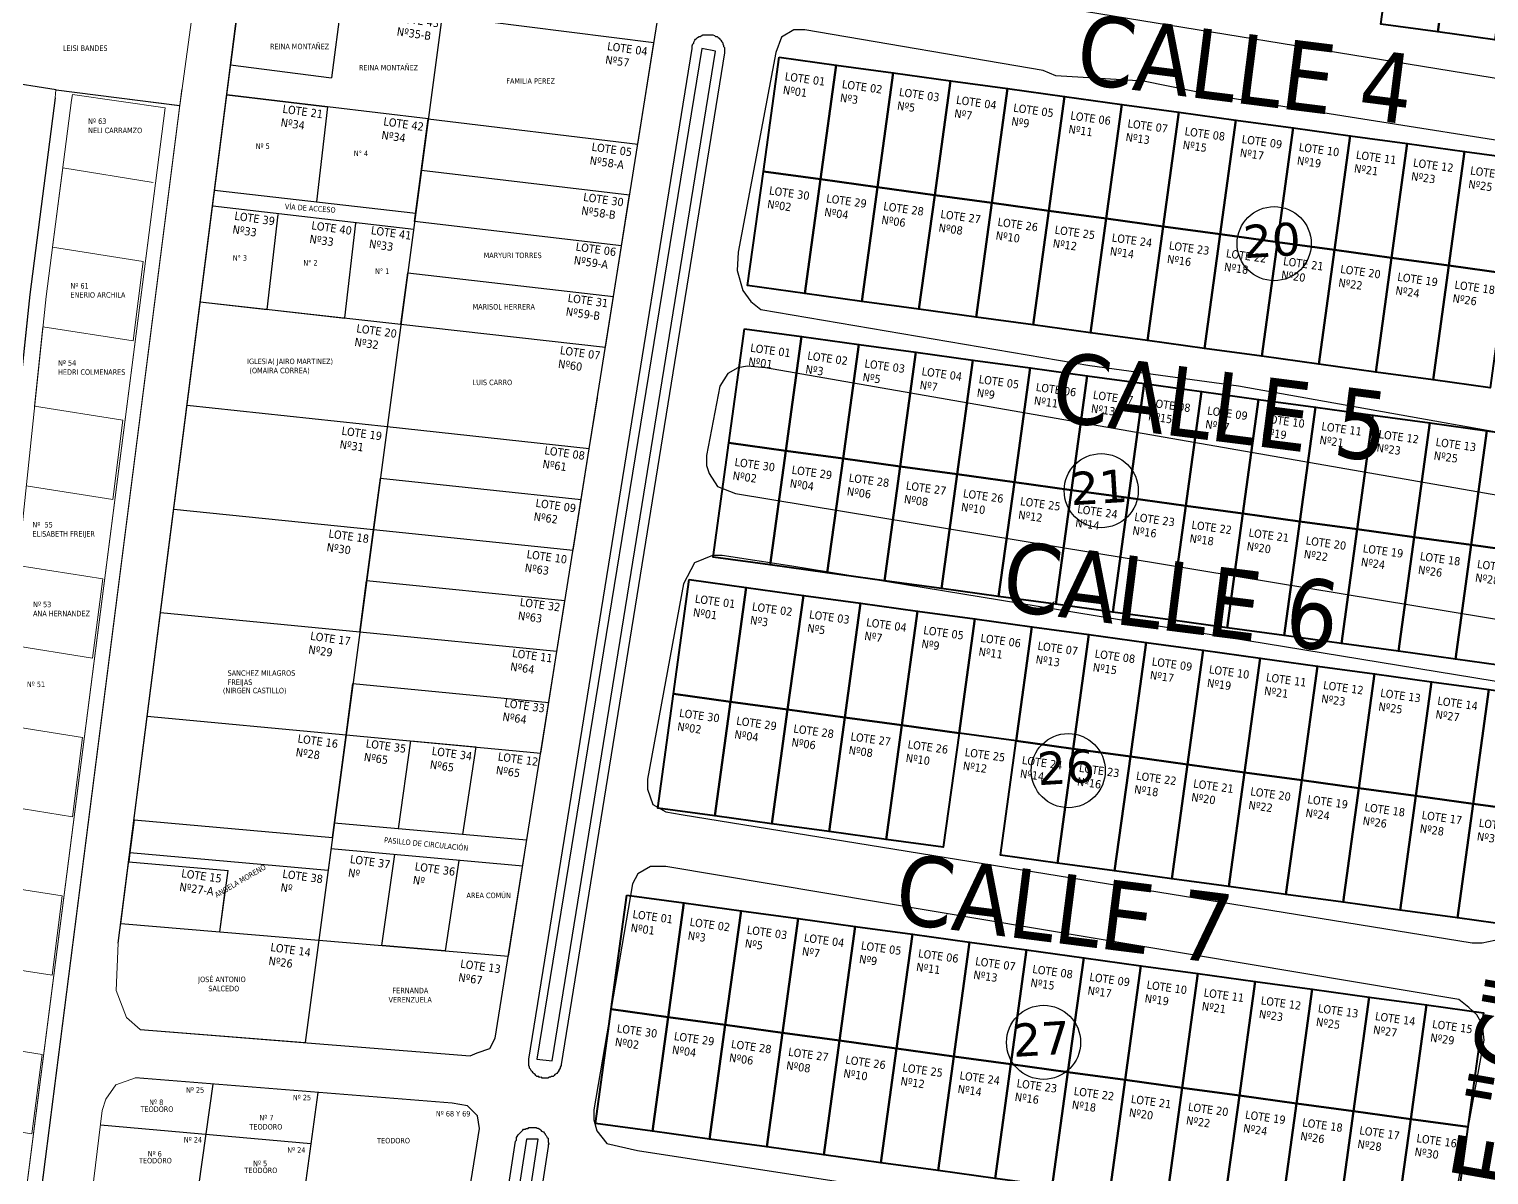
# Model space of a CAD drawing. Header units: metres. Extents: x 2 to 659295185, y -28 to 1124222152.
# Drawn here: x 658430.3 to 658607.6, y 1123265.4 to 1123404.5 of the extents above; entities that cross this region are included whole.
import ezdxf

# ---------------------------------------------------------------- set-up
doc = ezdxf.new("R2010")
doc.units = ezdxf.units.M
doc.header["$MEASUREMENT"] = 0
doc.layers.get('0').update_dxf_attribs({"linetype": 'CONTINUOUS'})
for name, color, linetype in [('CALLES', 1, 'CONTINUOUS'), ('Cota', 3, 'CONTINUOUS'), ('MANZANA', 30, 'CONTINUOUS'), ('Numero de manzana', 6, 'CONTINUOUS'), ('Parcelas', 140, 'CONTINUOUS')]:
    doc.layers.add(name, color=color, linetype=linetype)
doc.layers.add('PARCELA', color=140, linetype='CONTINUOUS', lineweight=40)
doc.styles.add('ROMAN', font='verdana.ttf')
doc.styles.get("Standard").update_dxf_attribs({"font": 'tahoma.ttf'})

msp = doc.modelspace()

# ---------------------------------------------------------------- linework, layer by layer
for p, q in [((658452.6268, 1123276.4372), (658450.9011, 1123264.0765)), ((658465.406, 1123275.4145), (658463.6689, 1123262.9293)), ((658464.537, 1123269.1692), (658438.9992, 1123271.4638))]:
    msp.add_line(p, q)
at = {"layer": 'MANZANA', "lineweight": 0}
for p, q in [((658448.6116, 1123395.259), (658452.9023, 1123426.6303)), ((658401.0119, 1122966.0547), (658439.2185, 1123273.227))]:
    msp.add_line(p, q, dxfattribs=at)
at = {"layer": 'MANZANA', "lineweight": -2}
for p, q in [((658486.925, 1123281.9892), (658508.8836, 1123419.6712)), ((658528.2037, 1123411.6828), (658622.0661, 1123396.3959)), ((658521.6647, 1123403.5844), (658521.0133, 1123401.6948)), ((658523.1902, 1123404.4743), (658521.6647, 1123403.5844)), ((658524.5095, 1123404.4743), (658523.1902, 1123404.4743)), ((658553.4607, 1123399.5153), (658524.5095, 1123404.4743)), ((658521.0133, 1123401.6948), (658516.4121, 1123377.4598)), ((658521.0133, 1123401.6948), (658516.4121, 1123377.4598)), ((658554.9944, 1123398.8654), (658553.4607, 1123399.5153)), ((658565.6233, 1123398.2455), (658554.9944, 1123398.8654)), ((658574.6195, 1123396.4059), (658565.6233, 1123398.2455)), ((658623.5256, 1123388.6575), (658574.6195, 1123396.4059)), ((658433.4836, 1123396.2159), (658430.4162, 1123372.3208)), ((658433.4836, 1123396.2159), (658430.4162, 1123372.3208)), ((658516.4121, 1123377.4598), (658516.3132, 1123375.2402)), ((658516.4121, 1123377.4598), (658516.3132, 1123375.2402)), ((658516.3132, 1123375.2402), (658516.9811, 1123372.8107)), ((658516.3132, 1123375.2402), (658516.9811, 1123372.8107)), ((658430.4162, 1123372.3208), (658421.8982, 1123291.4273)), ((658516.9811, 1123372.8107), (658517.9706, 1123371.491)), ((658517.9706, 1123371.491), (658519.1827, 1123370.5012)), ((658519.1827, 1123370.5012), (658559.1008, 1123363.7126)), ((658515.1587, 1123362.7428), (658514.1775, 1123361.1831)), ((658515.1587, 1123362.7428), (658514.1775, 1123361.1831)), ((658516.3626, 1123363.4126), (658515.1587, 1123362.7428)), ((658517.5665, 1123363.6326), (658516.3626, 1123363.4126)), ((658519.7599, 1123363.4226), (658517.5665, 1123363.6326)), ((658614.8345, 1123346.816), (658519.7599, 1123363.4226)), ((658559.1008, 1123363.7126), (658577.184, 1123361.2431)), ((658514.1775, 1123361.1831), (658512.5778, 1123352.7748)), ((658514.1775, 1123361.1831), (658512.5778, 1123352.7748)), ((658577.184, 1123361.2431), (658617.6546, 1123354.0145)), ((658512.5778, 1123352.7748), (658512.5778, 1123351.555)), ((658512.5778, 1123352.7748), (658512.5778, 1123351.555)), ((658512.5778, 1123351.555), (658512.9159, 1123350.5652)), ((658512.5778, 1123351.555), (658512.9159, 1123350.5652)), ((658512.9159, 1123350.5652), (658513.9054, 1123349.0156)), ((658512.9159, 1123350.5652), (658513.9054, 1123349.0156)), ((658513.9054, 1123349.0156), (658516.0988, 1123348.1457)), ((658516.0988, 1123348.1457), (658612.7071, 1123332.209)), ((658511.1018, 1123339.7174), (658509.7989, 1123337.168)), ((658511.1018, 1123339.7174), (658509.7989, 1123337.168)), ((658513.2869, 1123340.6073), (658511.1018, 1123339.7174)), ((658514.4908, 1123340.6173), (658513.2869, 1123340.6073)), ((658522.9346, 1123339.3275), (658514.4908, 1123340.6173)), ((658610.4395, 1123325.0104), (658522.9346, 1123339.3275)), ((658509.7989, 1123337.168), (658505.4121, 1123313.4828)), ((658509.7989, 1123337.168), (658505.4121, 1123313.4828)), ((658505.4121, 1123313.4828), (658505.4121, 1123312.263)), ((658505.4121, 1123313.4828), (658505.4121, 1123312.263)), ((658505.4121, 1123312.263), (658506.0801, 1123310.3834)), ((658505.4121, 1123312.263), (658506.0801, 1123310.3834)), ((658506.0801, 1123310.3834), (658507.622, 1123309.5036)), ((658506.0801, 1123310.3834), (658507.622, 1123309.5036)), ((658507.622, 1123309.5036), (658509.4856, 1123309.1837)), ((658509.4856, 1123309.1837), (658605.5414, 1123293.5768)), ((658505.7832, 1123302.865), (658504.2577, 1123301.9751)), ((658505.7832, 1123302.865), (658504.2577, 1123301.9751)), ((658507.6468, 1123302.8749), (658505.7832, 1123302.865)), ((658603.9252, 1123286.7082), (658507.6468, 1123302.8749)), ((658503.6063, 1123300.7554), (658498.9062, 1123273.301)), ((658503.6063, 1123300.7554), (658498.9062, 1123273.301)), ((658504.2577, 1123301.9751), (658503.6063, 1123300.7554)), ((658504.2577, 1123301.9751), (658503.6063, 1123300.7554)), ((658606.7453, 1123293.5768), (658608.2791, 1123293.9168)), ((658605.5414, 1123293.5768), (658606.7453, 1123293.5768)), ((658605.1374, 1123285.7184), (658603.9252, 1123286.7082)), ((658606.1269, 1123284.8386), (658605.1374, 1123285.7184)), ((658606.7948, 1123283.6289), (658606.1269, 1123284.8386)), ((658443.8034, 1123283.0582), (658483.8658, 1123279.8696)), ((658607.0174, 1123281.7492), (658606.7948, 1123283.6289)), ((658486.2653, 1123280.7694), (658486.925, 1123281.9892)), ((658602.4163, 1123256.5144), (658607.0174, 1123281.7492)), ((658483.8658, 1123279.8696), (658484.7398, 1123280.2096)), ((658484.7398, 1123280.2096), (658486.2653, 1123280.7694)), ((658481.6971, 1123274.1108), (658443.2568, 1123277.1871)), ((658483.5607, 1123273.7909), (658481.6971, 1123274.1108)), ((658484.7728, 1123272.5711), (658483.5607, 1123273.7909)), ((658484.9954, 1123271.0314), (658484.7728, 1123272.5711)), ((658498.9062, 1123273.301), (658498.9062, 1123272.0812)), ((658498.9062, 1123273.301), (658498.9062, 1123272.0812)), ((658483.8245, 1123263.7229), (658484.9954, 1123271.0314)), ((658498.9062, 1123272.0812), (658499.2443, 1123270.7615)), ((658498.9062, 1123272.0812), (658499.2443, 1123270.7615)), ((658499.2443, 1123270.7615), (658500.4564, 1123269.2218)), ((658499.2443, 1123270.7615), (658500.4564, 1123269.2218)), ((658500.4564, 1123269.2218), (658504.1835, 1123268.352)), ((658504.1835, 1123268.352), (658598.046, 1123253.9449))]:
    msp.add_line(p, q, dxfattribs=at)
at = {"layer": 'MANZANA'}
for q in [(658426.9372, 1123398.2123), (658448.5847, 1123395.2624)]:
    msp.add_line((658433.6097, 1123397.1848), q, dxfattribs=at)
at = {"layer": 'MANZANA', "lineweight": 0}
for points in [[(658443.8034, 1123283.0582), (658442.1576, 1123284.5326), (658440.8811, 1123287.8123), (658441.1548, 1123293.5518), (658458.6216, 1123430.0736), (658459.5638, 1123432.1674), (658460.7213, 1123433.0345), (658463.0075, 1123433.7929), (658463.0075, 1123433.7929)], [(658400.4511, 1123017.615), (658396.8461, 1123037.8541), (658397.6584, 1123044.3876), (658392.5512, 1123070.0342), (658392.8399, 1123074.4115), (658419.1441, 1123270.9614), (658419.4575, 1123274.0508), (658421.8982, 1123291.4273), (658430.4162, 1123372.3208), (658433.4836, 1123396.2159), (658433.5671, 1123397.1933), (658448.6116, 1123395.259), (658406.8656, 1123067.9138), (658400.4511, 1123017.615), (658396.8461, 1123037.8541)], [(658439.2185, 1123273.227), (658439.628, 1123274.5927), (658440.876, 1123276.3565), (658443.2568, 1123277.1871)]]:
    msp.add_lwpolyline(points, dxfattribs=at)
at = {"layer": 'MANZANA', "linetype": 'Continuous', "lineweight": -2}
for points in [[(658490.9902, 1123279.4597), (658510.8214, 1123402.2047), (658510.8214, 1123402.4247), (658510.8214, 1123402.5347), (658510.9286, 1123402.7546), (658511.0358, 1123402.8646), (658511.0358, 1123402.9846), (658511.143, 1123403.2045), (658511.2585, 1123403.3145), (658511.3656, 1123403.4245), (658511.4728, 1123403.5345), (658511.6872, 1123403.6444), (658511.8027, 1123403.6444), (658511.9099, 1123403.7544), (658512.1325, 1123403.8744), (658512.2397, 1123403.8744), (658512.3469, 1123403.8744), (658512.5695, 1123403.8744), (658512.7839, 1123403.8744), (658512.8994, 1123403.8744), (658513.1138, 1123403.8744), (658513.221, 1123403.8744), (658513.3364, 1123403.8744), (658513.5508, 1123403.7644), (658513.6662, 1123403.6544), (658513.8806, 1123403.6544), (658513.9961, 1123403.5445), (658514.1033, 1123403.4345), (658514.2105, 1123403.3245), (658514.3259, 1123403.2145), (658514.4331, 1123402.9946), (658514.5403, 1123402.8846), (658514.5403, 1123402.7746), (658514.6557, 1123402.5547), (658514.6557, 1123402.4447), (658514.7629, 1123402.3347), (658514.7629, 1123402.1147), (658514.7629, 1123402.0048), (658514.7712, 1123401.7748), (658514.7712, 1123401.6648), (658494.9317, 1123278.8098), (658494.9317, 1123278.6999), (658494.8245, 1123278.4799), (658494.8245, 1123278.3699), (658494.7173, 1123278.26), (658494.6101, 1123278.04), (658494.6101, 1123277.93), (658494.5029, 1123277.82), (658494.3875, 1123277.7101), (658494.1731, 1123277.5901), (658494.0659, 1123277.4801), (658493.9504, 1123277.3701), (658493.736, 1123277.3701), (658493.6288, 1123277.2602), (658493.5134, 1123277.2602), (658493.299, 1123277.1502), (658493.1918, 1123277.1502), (658492.9692, 1123277.1502), (658492.862, 1123277.1502), (658492.6393, 1123277.1502), (658492.5321, 1123277.2602), (658492.3095, 1123277.2502), (658492.2023, 1123277.3601), (658491.9797, 1123277.3601), (658491.8725, 1123277.4701), (658491.7653, 1123277.5801), (658491.6498, 1123277.6901), (658491.5426, 1123277.8001), (658491.4354, 1123277.91), (658491.32, 1123278.02), (658491.2128, 1123278.25), (658491.0974, 1123278.3599), (658491.0974, 1123278.4699), (658490.9902, 1123278.6899), (658490.9902, 1123278.7998), (658490.9902, 1123279.0198), (658490.9902, 1123279.1298), (658490.9902, 1123279.3497)], [(658490.9902, 1123279.4597), (658510.8214, 1123402.2047), (658510.8214, 1123402.4247), (658510.8214, 1123402.5347), (658510.9286, 1123402.7546), (658511.0358, 1123402.8646), (658511.0358, 1123402.9846), (658511.143, 1123403.2045), (658511.2585, 1123403.3145), (658511.3656, 1123403.4245), (658511.4728, 1123403.5345), (658511.6872, 1123403.6444), (658511.8027, 1123403.6444), (658511.9099, 1123403.7544), (658512.1325, 1123403.8744), (658512.2397, 1123403.8744), (658512.3469, 1123403.8744), (658512.5695, 1123403.8744), (658512.7839, 1123403.8744), (658512.8994, 1123403.8744), (658513.1138, 1123403.8744), (658513.221, 1123403.8744), (658513.3364, 1123403.8744), (658513.5508, 1123403.7644), (658513.6662, 1123403.6544), (658513.8806, 1123403.6544), (658513.9961, 1123403.5445), (658514.1033, 1123403.4345), (658514.2105, 1123403.3245), (658514.3259, 1123403.2145), (658514.4331, 1123402.9946), (658514.5403, 1123402.8846), (658514.5403, 1123402.7746), (658514.6557, 1123402.5547), (658514.6557, 1123402.4447), (658514.7629, 1123402.3347), (658514.7629, 1123402.1147), (658514.7629, 1123402.0048), (658514.7712, 1123401.7748), (658514.7712, 1123401.6648), (658494.9317, 1123278.8098), (658494.9317, 1123278.6999), (658494.8245, 1123278.4799), (658494.8245, 1123278.3699), (658494.7173, 1123278.26), (658494.6101, 1123278.04), (658494.6101, 1123277.93), (658494.5029, 1123277.82), (658494.3875, 1123277.7101), (658494.1731, 1123277.5901), (658494.0659, 1123277.4801), (658493.9504, 1123277.3701), (658493.736, 1123277.3701), (658493.6288, 1123277.2602), (658493.5134, 1123277.2602), (658493.299, 1123277.1502), (658493.1918, 1123277.1502), (658492.9692, 1123277.1502), (658492.862, 1123277.1502), (658492.6393, 1123277.1502), (658492.5321, 1123277.2602), (658492.3095, 1123277.2502), (658492.2023, 1123277.3601), (658491.9797, 1123277.3601), (658491.8725, 1123277.4701), (658491.7653, 1123277.5801), (658491.6498, 1123277.6901), (658491.5426, 1123277.8001), (658491.4354, 1123277.91), (658491.32, 1123278.02), (658491.2128, 1123278.25), (658491.0974, 1123278.3599), (658491.0974, 1123278.4699), (658490.9902, 1123278.6899), (658490.9902, 1123278.7998), (658490.9902, 1123279.0198), (658490.9902, 1123279.1298), (658490.9902, 1123279.3497)], [(658493.835, 1123279.2498), (658513.6745, 1123401.8848), (658512.0253, 1123402.2147), (658491.9714, 1123279.4697)], [(658493.835, 1123279.2498), (658513.6745, 1123401.8848), (658512.0253, 1123402.2147), (658491.9714, 1123279.4697)], [(658476.3703, 1123166.1428), (658492.1281, 1123269.7317), (658490.7016, 1123269.7317), (658476.7496, 1123179.3001), (658474.7211, 1123166.3527)], [(658476.3703, 1123166.1428), (658492.1281, 1123269.7317), (658490.7016, 1123269.7317), (658476.7496, 1123179.3001), (658474.7211, 1123166.3527)]]:
    msp.add_lwpolyline(points, close=True, dxfattribs=at)
msp.add_lwpolyline([(658473.5172, 1123166.4627), (658489.3905, 1123269.5017), (658489.4977, 1123269.6117), (658489.4977, 1123269.8317), (658489.4977, 1123269.9417), (658489.6049, 1123270.0516), (658489.7121, 1123270.2716), (658489.8193, 1123270.3816), (658489.9347, 1123270.5015), (658490.0419, 1123270.6115), (658490.1491, 1123270.7215), (658490.2563, 1123270.8315), (658490.3635, 1123270.9414), (658490.5861, 1123270.9414), (658490.6933, 1123271.0514), (658490.916, 1123271.0514), (658491.0231, 1123271.1614), (658491.2458, 1123271.1714), (658491.353, 1123271.1714), (658491.5674, 1123271.1714), (658491.6828, 1123271.1714), (658491.8972, 1123271.1714), (658492.0127, 1123271.0614), (658492.1198, 1123271.0614), (658492.3425, 1123270.9514), (658492.4497, 1123270.8415), (658492.5569, 1123270.7315), (658492.7795, 1123270.6215), (658492.8867, 1123270.5115), (658493.0022, 1123270.4016), (658493.0022, 1123270.2916), (658493.1093, 1123270.1816), (658493.2165, 1123269.9616), (658493.332, 1123269.8517), (658493.332, 1123269.7417), (658493.332, 1123269.5217), (658493.332, 1123269.4018), (658493.4392, 1123269.1818), (658493.332, 1123269.0718), (658493.332, 1123268.8519), (658477.467, 1123165.8128)], dxfattribs=at)
msp.add_lwpolyline([(658473.5172, 1123166.4627), (658489.3905, 1123269.5017), (658489.4977, 1123269.6117), (658489.4977, 1123269.8317), (658489.4977, 1123269.9417), (658489.6049, 1123270.0516), (658489.7121, 1123270.2716), (658489.8193, 1123270.3816), (658489.9347, 1123270.5015), (658490.0419, 1123270.6115), (658490.1491, 1123270.7215), (658490.2563, 1123270.8315), (658490.3635, 1123270.9414), (658490.5861, 1123270.9414), (658490.6933, 1123271.0514), (658490.916, 1123271.0514), (658491.0231, 1123271.1614), (658491.2458, 1123271.1714), (658491.353, 1123271.1714), (658491.5674, 1123271.1714), (658491.6828, 1123271.1714), (658491.8972, 1123271.1714), (658492.0127, 1123271.0614), (658492.1198, 1123271.0614), (658492.3425, 1123270.9514), (658492.4497, 1123270.8415), (658492.5569, 1123270.7315), (658492.7795, 1123270.6215), (658492.8867, 1123270.5115), (658493.0022, 1123270.4016), (658493.0022, 1123270.2916), (658493.1093, 1123270.1816), (658493.2165, 1123269.9616), (658493.332, 1123269.8517), (658493.332, 1123269.7417), (658493.332, 1123269.5217), (658493.332, 1123269.4018), (658493.4392, 1123269.1818), (658493.332, 1123269.0718), (658493.332, 1123268.8519), (658477.467, 1123165.8128)], dxfattribs=at)
at = {"layer": 'Numero de manzana', "lineweight": -2}
for centre in [(658581.5001, 1123378.5001), (658560.5001, 1123348.5001), (658556.5001, 1123314.5001), (658553.5001, 1123281.5001)]:
    msp.add_circle(centre, 4.5001, dxfattribs=at)
at = {"layer": 'PARCELA', "lineweight": 0, "transparency": 33554687}
msp.add_lwpolyline([(658400.3657, 1123026.1454), (658397.5897, 1123035.1484), (658398.3017, 1123044.2431), (658394.116, 1123070.0285), (658394.4546, 1123076.7414), (658421.1307, 1123270.7278), (658421.4434, 1123273.8107), (658423.8836, 1123291.1834), (658432.4028, 1123372.0887), (658435.4625, 1123395.9232), (658435.5794, 1123396.621), (658446.8345, 1123395.0022), (658404.8817, 1123068.1668)], close=True, dxfattribs=at)
at = {"layer": 'Parcelas'}
for p, q in [((658441.1548, 1123293.5518), (658458.6216, 1123430.0736)), ((658486.925, 1123281.9892), (658509.197, 1123421.7707)), ((658482.1261, 1123418.5721), (658463.8301, 1123281.4643)), ((658455.9443, 1123409.1479), (658454.8021, 1123400.2207)), ((658468.2004, 1123407.6281), (658467.0263, 1123398.6263)), ((658506.1895, 1123402.8957), (658480.4628, 1123406.1075)), ((658504.2259, 1123390.5717), (658506.1895, 1123402.8957)), ((658454.8021, 1123400.2207), (658467.0263, 1123398.6263)), ((658478.7995, 1123393.6432), (658454.3351, 1123396.5704)), ((658454.3351, 1123396.5704), (658466.5579, 1123395.1079)), ((658466.5579, 1123395.1079), (658465.2295, 1123383.5842)), ((658477.1362, 1123381.1789), (658478.7995, 1123393.6432)), ((658478.7995, 1123393.6432), (658504.2259, 1123390.5717)), ((658477.1362, 1123381.1789), (658477.9679, 1123387.411)), ((658477.9679, 1123387.411), (658503.2441, 1123384.4097)), ((658452.8562, 1123385.0106), (658477.272, 1123382.196)), ((658502.2623, 1123378.2477), (658503.2441, 1123384.4097)), ((658452.6211, 1123383.0836), (658477.0314, 1123380.2696)), ((658459.2355, 1123370.5151), (658460.5639, 1123382.0387)), ((658468.6526, 1123369.4708), (658469.9811, 1123380.9945)), ((658502.2623, 1123378.2477), (658477.1362, 1123381.1789)), ((658500.2986, 1123365.9237), (658502.2623, 1123378.2477)), ((658475.473, 1123368.7145), (658476.3046, 1123374.9467)), ((658476.3046, 1123374.9467), (658501.2804, 1123372.0857)), ((658451.1168, 1123371.4153), (658475.473, 1123368.7145)), ((658451.1168, 1123371.4153), (658459.2355, 1123370.5151)), ((658460.5333, 1123370.3655), (658468.6523, 1123369.4683)), ((658475.473, 1123368.7145), (658500.2986, 1123365.9237)), ((658498.3458, 1123353.5985), (658499.3222, 1123359.7611)), ((658473.8097, 1123356.2502), (658449.5076, 1123358.8378)), ((658498.335, 1123353.5997), (658473.8097, 1123356.2502)), ((658496.3714, 1123341.2757), (658498.335, 1123353.5997)), ((658472.1464, 1123343.7859), (658472.9781, 1123350.018)), ((658472.9781, 1123350.018), (658497.3532, 1123347.4377)), ((658447.8984, 1123346.2603), (658472.1464, 1123343.7859)), ((658470.4832, 1123331.3216), (658472.1464, 1123343.7859)), ((658472.1464, 1123343.7859), (658496.3714, 1123341.2757)), ((658470.4832, 1123331.3216), (658471.3148, 1123337.5537)), ((658495.3931, 1123335.1133), (658471.3148, 1123337.5537)), ((658494.4148, 1123328.951), (658495.3931, 1123335.1133)), ((658470.4832, 1123331.3216), (658446.2892, 1123333.6827)), ((658494.4077, 1123328.9517), (658470.4832, 1123331.3216)), ((658492.4441, 1123316.6277), (658494.4077, 1123328.9517)), ((658468.8199, 1123318.8572), (658469.6515, 1123325.0894)), ((658469.6515, 1123325.0894), (658493.4259, 1123322.7897)), ((658444.68, 1123321.1052), (658468.8199, 1123318.8572)), ((658467.1566, 1123306.3929), (658468.8199, 1123318.8572)), ((658468.8199, 1123318.8572), (658492.4441, 1123316.6277)), ((658475.1772, 1123307.4288), (658476.6946, 1123318.1141)), ((658476.6946, 1123318.1141), (658484.5693, 1123317.3709)), ((658484.5693, 1123317.3709), (658482.9666, 1123306.7311)), ((658443.0708, 1123308.5277), (658442.5632, 1123304.56)), ((658443.0708, 1123308.5277), (658467.1566, 1123306.3929)), ((658490.7118, 1123306.0373), (658467.388, 1123308.1265)), ((658467.1566, 1123306.3929), (658466.6275, 1123302.4281)), ((658441.4616, 1123295.9502), (658442.7307, 1123305.8693)), ((658442.5632, 1123304.56), (658442.4198, 1123303.4392)), ((658442.5632, 1123304.56), (658466.6275, 1123302.4281)), ((658490.2932, 1123302.9007), (658466.9694, 1123304.9899)), ((658473.1678, 1123293.279), (658474.7321, 1123304.2945)), ((658488.5168, 1123291.9797), (658490.4804, 1123304.3037)), ((658442.4198, 1123303.4392), (658454.4941, 1123302.3702)), ((658482.4948, 1123303.5992), (658480.8423, 1123292.6294)), ((658453.4775, 1123294.9394), (658454.4941, 1123302.3702)), ((658453.4775, 1123294.9394), (658454.124, 1123299.8974)), ((658441.4616, 1123295.9502), (658465.4934, 1123293.9286)), ((658465.4934, 1123293.9286), (658488.5168, 1123291.9797)), ((658480.8423, 1123292.6294), (658473.1678, 1123293.279)), ((658443.8034, 1123283.0582), (658483.8658, 1123279.8696)), ((658443.8034, 1123283.0582), (658463.8301, 1123281.4643))]:
    msp.add_line(p, q, dxfattribs=at)
at = {"layer": 'Parcelas', "lineweight": 0}
for p, q in [((658448.8648, 1123397.2439), (658400.4511, 1123017.615)), ((658433.5671, 1123397.1933), (658448.6116, 1123395.259)), ((658404.8817, 1123068.1668), (658446.8345, 1123395.0022)), ((658433.1685, 1123378.0535), (658434.4056, 1123387.6901)), ((658434.4056, 1123387.6901), (658445.4076, 1123385.9445)), ((658444.1795, 1123376.3149), (658433.1685, 1123378.0535)), ((658442.9515, 1123366.6852), (658444.1795, 1123376.3149)), ((658430.9977, 1123358.7447), (658432.0151, 1123368.407)), ((658432.0151, 1123368.407), (658442.9515, 1123366.6852)), ((658441.7234, 1123357.0556), (658430.9977, 1123358.7447)), ((658440.4953, 1123347.426), (658441.7234, 1123357.0556)), ((658429.9803, 1123349.0824), (658440.4953, 1123347.426)), ((658439.2673, 1123337.7964), (658428.9629, 1123339.4202)), ((658438.0392, 1123328.1667), (658439.2673, 1123337.7964)), ((658427.9454, 1123329.7579), (658438.0392, 1123328.1667)), ((658436.8112, 1123318.5371), (658426.928, 1123320.0956)), ((658435.5831, 1123308.9075), (658436.8112, 1123318.5371)), ((658425.9106, 1123310.4333), (658435.5831, 1123308.9075)), ((658434.3551, 1123299.2778), (658424.8932, 1123300.771)), ((658433.127, 1123289.6482), (658434.3551, 1123299.2778)), ((658423.8732, 1123291.109), (658433.127, 1123289.6482)), ((658431.8989, 1123280.0186), (658422.5217, 1123281.4877)), ((658430.6709, 1123270.389), (658431.8989, 1123280.0186)), ((658421.2453, 1123271.8574), (658430.6709, 1123270.389))]:
    msp.add_line(p, q, dxfattribs=at)
at = {"layer": 'Parcelas', "lineweight": 40}
for points in [[(658596.343, 1123419.0337), (658603.2778, 1123418.0804), (658601.3712, 1123404.2109), (658594.4364, 1123405.1642), (658596.343, 1123419.0337)], [(658603.2778, 1123418.0804), (658610.2126, 1123417.1271), (658608.306, 1123403.2576), (658601.3712, 1123404.2109), (658603.2778, 1123418.0804)], [(658521.3844, 1123401.1353), (658528.3192, 1123400.182), (658526.4126, 1123386.3124), (658519.4778, 1123387.2657), (658521.3844, 1123401.1353)], [(658528.3192, 1123400.182), (658535.254, 1123399.2287), (658533.3474, 1123385.3591), (658526.4126, 1123386.3124), (658528.3192, 1123400.182)], [(658535.254, 1123399.2287), (658542.1888, 1123398.2754), (658540.2822, 1123384.4058), (658533.3474, 1123385.3591), (658535.254, 1123399.2287)], [(658542.1888, 1123398.2754), (658549.1235, 1123397.3221), (658547.217, 1123383.4525), (658540.2822, 1123384.4058), (658542.1888, 1123398.2754)], [(658549.1235, 1123397.3221), (658556.0583, 1123396.3688), (658554.1517, 1123382.4992), (658547.217, 1123383.4525), (658549.1235, 1123397.3221)], [(658556.0583, 1123396.3688), (658562.9931, 1123395.4155), (658561.0865, 1123381.5459), (658554.1517, 1123382.4992), (658556.0583, 1123396.3688)], [(658562.9931, 1123395.4155), (658569.9279, 1123394.4622), (658568.0213, 1123380.5926), (658561.0865, 1123381.5459), (658562.9931, 1123395.4155)], [(658569.9279, 1123394.4622), (658576.8627, 1123393.5089), (658574.9561, 1123379.6393), (658568.0213, 1123380.5926), (658569.9279, 1123394.4622)], [(658576.8627, 1123393.5089), (658583.7975, 1123392.5556), (658581.8909, 1123378.686), (658574.9561, 1123379.6393), (658576.8627, 1123393.5089)], [(658583.7975, 1123392.5556), (658590.7323, 1123391.6023), (658588.8257, 1123377.7327), (658581.8909, 1123378.686), (658583.7975, 1123392.5556)], [(658590.7323, 1123391.6023), (658597.667, 1123390.649), (658595.7604, 1123376.7794), (658588.8257, 1123377.7327), (658590.7323, 1123391.6023)], [(658597.667, 1123390.649), (658604.6018, 1123389.6957), (658602.6952, 1123375.8261), (658595.7604, 1123376.7794), (658597.667, 1123390.649)], [(658604.6018, 1123389.6957), (658611.5366, 1123388.7424), (658609.63, 1123374.8728), (658602.6952, 1123375.8261), (658604.6018, 1123389.6957)], [(658519.4778, 1123387.2657), (658526.4126, 1123386.3124), (658524.506, 1123372.4428), (658517.5712, 1123373.3961), (658519.4778, 1123387.2657)], [(658526.4126, 1123386.3124), (658533.3474, 1123385.3591), (658531.4408, 1123371.4895), (658524.506, 1123372.4428), (658526.4126, 1123386.3124)], [(658533.3474, 1123385.3591), (658540.2822, 1123384.4058), (658538.3756, 1123370.5362), (658531.4408, 1123371.4895), (658533.3474, 1123385.3591)], [(658540.2822, 1123384.4058), (658547.217, 1123383.4525), (658545.3104, 1123369.5829), (658538.3756, 1123370.5362), (658540.2822, 1123384.4058)], [(658547.217, 1123383.4525), (658554.1517, 1123382.4992), (658552.2451, 1123368.6296), (658545.3104, 1123369.5829), (658547.217, 1123383.4525)], [(658554.1517, 1123382.4992), (658561.0865, 1123381.5459), (658559.1799, 1123367.6763), (658552.2451, 1123368.6296), (658554.1517, 1123382.4992)], [(658561.0865, 1123381.5459), (658568.0213, 1123380.5926), (658566.1147, 1123366.723), (658559.1799, 1123367.6763), (658561.0865, 1123381.5459)], [(658568.0213, 1123380.5926), (658574.9561, 1123379.6393), (658573.0495, 1123365.7697), (658566.1147, 1123366.723), (658568.0213, 1123380.5926)], [(658574.9561, 1123379.6393), (658581.8909, 1123378.686), (658579.9843, 1123364.8164), (658573.0495, 1123365.7697), (658574.9561, 1123379.6393)], [(658581.8909, 1123378.686), (658588.8257, 1123377.7327), (658586.9191, 1123363.8632), (658579.9843, 1123364.8164), (658581.8909, 1123378.686)], [(658588.8257, 1123377.7327), (658595.7604, 1123376.7794), (658593.8538, 1123362.9099), (658586.9191, 1123363.8632), (658588.8257, 1123377.7327)], [(658595.7604, 1123376.7794), (658602.6952, 1123375.8261), (658600.7886, 1123361.9566), (658593.8538, 1123362.9099), (658595.7604, 1123376.7794)], [(658602.6952, 1123375.8261), (658609.63, 1123374.8728), (658607.7234, 1123361.0033), (658600.7886, 1123361.9566), (658602.6952, 1123375.8261)], [(658517.1889, 1123368.1679), (658524.1237, 1123367.2146), (658522.2171, 1123353.345), (658515.2823, 1123354.2983), (658517.1889, 1123368.1679)], [(658524.1237, 1123367.2146), (658531.0585, 1123366.2613), (658529.1519, 1123352.3917), (658522.2171, 1123353.345), (658524.1237, 1123367.2146)], [(658531.0585, 1123366.2613), (658537.9933, 1123365.308), (658536.0867, 1123351.4384), (658529.1519, 1123352.3917), (658531.0585, 1123366.2613)], [(658537.9933, 1123365.308), (658544.928, 1123364.3547), (658543.0214, 1123350.4851), (658536.0867, 1123351.4384), (658537.9933, 1123365.308)], [(658544.928, 1123364.3547), (658551.8628, 1123363.4014), (658549.9562, 1123349.5318), (658543.0214, 1123350.4851), (658544.928, 1123364.3547)], [(658551.8628, 1123363.4014), (658558.7976, 1123362.4481), (658556.891, 1123348.5785), (658549.9562, 1123349.5318), (658551.8628, 1123363.4014)], [(658558.7976, 1123362.4481), (658565.7324, 1123361.4948), (658563.8258, 1123347.6252), (658556.891, 1123348.5785), (658558.7976, 1123362.4481)], [(658565.7324, 1123361.4948), (658572.6672, 1123360.5415), (658570.7606, 1123346.6719), (658563.8258, 1123347.6252), (658565.7324, 1123361.4948)], [(658572.6672, 1123360.5415), (658579.602, 1123359.5882), (658577.6954, 1123345.7186), (658570.7606, 1123346.6719), (658572.6672, 1123360.5415)], [(658579.602, 1123359.5882), (658586.5367, 1123358.6349), (658584.6301, 1123344.7653), (658577.6954, 1123345.7186), (658579.602, 1123359.5882)], [(658586.5367, 1123358.6349), (658593.4715, 1123357.6816), (658591.5649, 1123343.812), (658584.6301, 1123344.7653), (658586.5367, 1123358.6349)], [(658593.4715, 1123357.6816), (658600.4063, 1123356.7283), (658598.4997, 1123342.8587), (658591.5649, 1123343.812), (658593.4715, 1123357.6816)], [(658600.4063, 1123356.7283), (658607.3411, 1123355.775), (658605.4345, 1123341.9054), (658598.4997, 1123342.8587), (658600.4063, 1123356.7283)], [(658607.3411, 1123355.775), (658614.2759, 1123354.8217), (658612.3693, 1123340.9521), (658605.4345, 1123341.9054), (658607.3411, 1123355.775)], [(658515.2823, 1123354.2983), (658522.2171, 1123353.345), (658520.3105, 1123339.4754), (658513.3757, 1123340.4287), (658515.2823, 1123354.2983)], [(658522.2171, 1123353.345), (658529.1519, 1123352.3917), (658527.2453, 1123338.5221), (658520.3105, 1123339.4754), (658522.2171, 1123353.345)], [(658529.1519, 1123352.3917), (658536.0867, 1123351.4384), (658534.1801, 1123337.5688), (658527.2453, 1123338.5221), (658529.1519, 1123352.3917)], [(658536.0867, 1123351.4384), (658543.0214, 1123350.4851), (658541.1148, 1123336.6156), (658534.1801, 1123337.5688), (658536.0867, 1123351.4384)], [(658543.0214, 1123350.4851), (658549.9562, 1123349.5318), (658548.0496, 1123335.6623), (658541.1148, 1123336.6156), (658543.0214, 1123350.4851)], [(658549.9562, 1123349.5318), (658556.891, 1123348.5785), (658554.9844, 1123334.709), (658548.0496, 1123335.6623), (658549.9562, 1123349.5318)], [(658556.891, 1123348.5785), (658563.8258, 1123347.6252), (658561.9192, 1123333.7557), (658554.9844, 1123334.709), (658556.891, 1123348.5785)], [(658563.8258, 1123347.6252), (658570.7606, 1123346.6719), (658568.854, 1123332.8024), (658561.9192, 1123333.7557), (658563.8258, 1123347.6252)], [(658570.7606, 1123346.6719), (658577.6954, 1123345.7186), (658575.7888, 1123331.8491), (658568.854, 1123332.8024), (658570.7606, 1123346.6719)], [(658577.6954, 1123345.7186), (658584.6301, 1123344.7653), (658582.7235, 1123330.8958), (658575.7888, 1123331.8491), (658577.6954, 1123345.7186)], [(658584.6301, 1123344.7653), (658591.5649, 1123343.812), (658589.6583, 1123329.9425), (658582.7235, 1123330.8958), (658584.6301, 1123344.7653)], [(658591.5649, 1123343.812), (658598.4997, 1123342.8587), (658596.5931, 1123328.9892), (658589.6583, 1123329.9425), (658591.5649, 1123343.812)], [(658598.4997, 1123342.8587), (658605.4345, 1123341.9054), (658603.5279, 1123328.0359), (658596.5931, 1123328.9892), (658598.4997, 1123342.8587)], [(658605.4345, 1123341.9054), (658612.3693, 1123340.9521), (658610.4627, 1123327.0826), (658603.5279, 1123328.0359), (658605.4345, 1123341.9054)], [(658510.4667, 1123337.6928), (658517.4015, 1123336.7395), (658515.4949, 1123322.8699), (658508.5601, 1123323.8232), (658510.4667, 1123337.6928)], [(658517.4015, 1123336.7395), (658524.3363, 1123335.7862), (658522.4297, 1123321.9166), (658515.4949, 1123322.8699), (658517.4015, 1123336.7395)], [(658524.3363, 1123335.7862), (658531.2711, 1123334.8329), (658529.3645, 1123320.9633), (658522.4297, 1123321.9166), (658524.3363, 1123335.7862)], [(658531.2711, 1123334.8329), (658538.2058, 1123333.8796), (658536.2992, 1123320.01), (658529.3645, 1123320.9633), (658531.2711, 1123334.8329)], [(658538.2058, 1123333.8796), (658545.1406, 1123332.9263), (658543.234, 1123319.0567), (658536.2992, 1123320.01), (658538.2058, 1123333.8796)], [(658545.1406, 1123332.9263), (658552.0754, 1123331.973), (658550.1688, 1123318.1034), (658543.234, 1123319.0567), (658545.1406, 1123332.9263)], [(658552.0754, 1123331.973), (658559.0102, 1123331.0197), (658557.1036, 1123317.1501), (658550.1688, 1123318.1034), (658552.0754, 1123331.973)], [(658559.0102, 1123331.0197), (658565.945, 1123330.0664), (658564.0384, 1123316.1968), (658557.1036, 1123317.1501), (658559.0102, 1123331.0197)], [(658565.945, 1123330.0664), (658572.8798, 1123329.1131), (658570.9732, 1123315.2435), (658564.0384, 1123316.1968), (658565.945, 1123330.0664)], [(658572.8798, 1123329.1131), (658579.8145, 1123328.1598), (658577.9079, 1123314.2902), (658570.9732, 1123315.2435), (658572.8798, 1123329.1131)], [(658579.8145, 1123328.1598), (658586.7493, 1123327.2065), (658584.8427, 1123313.3369), (658577.9079, 1123314.2902), (658579.8145, 1123328.1598)], [(658586.7493, 1123327.2065), (658593.6841, 1123326.2532), (658591.7775, 1123312.3836), (658584.8427, 1123313.3369), (658586.7493, 1123327.2065)], [(658593.6841, 1123326.2532), (658600.6189, 1123325.2999), (658598.7123, 1123311.4303), (658591.7775, 1123312.3836), (658593.6841, 1123326.2532)], [(658508.5601, 1123323.8232), (658515.4949, 1123322.8699), (658513.5883, 1123309.0003), (658506.6535, 1123309.9536), (658508.5601, 1123323.8232)], [(658600.6189, 1123325.2999), (658607.5537, 1123324.3466), (658605.6471, 1123310.477), (658598.7123, 1123311.4303), (658600.6189, 1123325.2999)], [(658607.5537, 1123324.3466), (658614.4884, 1123323.3933), (658612.5818, 1123309.5237), (658605.6471, 1123310.477), (658607.5537, 1123324.3466)], [(658515.4949, 1123322.8699), (658522.4297, 1123321.9166), (658520.5231, 1123308.047), (658513.5883, 1123309.0003), (658515.4949, 1123322.8699)], [(658522.4297, 1123321.9166), (658529.3645, 1123320.9633), (658527.4579, 1123307.0937), (658520.5231, 1123308.047), (658522.4297, 1123321.9166)], [(658529.3645, 1123320.9633), (658536.2992, 1123320.01), (658534.3926, 1123306.1404), (658527.4579, 1123307.0937), (658529.3645, 1123320.9633)], [(658536.2992, 1123320.01), (658543.234, 1123319.0567), (658541.3274, 1123305.1872), (658534.3926, 1123306.1404), (658536.2992, 1123320.01)], [(658550.1688, 1123318.1034), (658557.1036, 1123317.1501), (658555.197, 1123303.2806), (658548.2622, 1123304.2339), (658550.1688, 1123318.1034)], [(658557.1036, 1123317.1501), (658564.0384, 1123316.1968), (658562.1318, 1123302.3273), (658555.197, 1123303.2806), (658557.1036, 1123317.1501)], [(658564.0384, 1123316.1968), (658570.9732, 1123315.2435), (658569.0666, 1123301.374), (658562.1318, 1123302.3273), (658564.0384, 1123316.1968)], [(658570.9732, 1123315.2435), (658577.9079, 1123314.2902), (658576.0013, 1123300.4207), (658569.0666, 1123301.374), (658570.9732, 1123315.2435)], [(658577.9079, 1123314.2902), (658584.8427, 1123313.3369), (658582.9361, 1123299.4674), (658576.0013, 1123300.4207), (658577.9079, 1123314.2902)], [(658584.8427, 1123313.3369), (658591.7775, 1123312.3836), (658589.8709, 1123298.5141), (658582.9361, 1123299.4674), (658584.8427, 1123313.3369)], [(658591.7775, 1123312.3836), (658598.7123, 1123311.4303), (658596.8057, 1123297.5608), (658589.8709, 1123298.5141), (658591.7775, 1123312.3836)], [(658598.7123, 1123311.4303), (658605.6471, 1123310.477), (658603.7405, 1123296.6075), (658596.8057, 1123297.5608), (658598.7123, 1123311.4303)], [(658605.6471, 1123310.477), (658612.5818, 1123309.5237), (658610.6752, 1123295.6542), (658603.7405, 1123296.6075), (658605.6471, 1123310.477)], [(658502.8959, 1123299.3922), (658509.8307, 1123298.439), (658507.9241, 1123284.5694), (658500.9893, 1123285.5227), (658502.8959, 1123299.3922)], [(658509.8307, 1123298.439), (658516.7655, 1123297.4857), (658514.8589, 1123283.6161), (658507.9241, 1123284.5694), (658509.8307, 1123298.439)], [(658516.7655, 1123297.4857), (658523.7003, 1123296.5324), (658521.7937, 1123282.6628), (658514.8589, 1123283.6161), (658516.7655, 1123297.4857)], [(658523.7003, 1123296.5324), (658530.635, 1123295.5791), (658528.7284, 1123281.7095), (658521.7937, 1123282.6628), (658523.7003, 1123296.5324)], [(658530.635, 1123295.5791), (658537.5698, 1123294.6258), (658535.6632, 1123280.7562), (658528.7284, 1123281.7095), (658530.635, 1123295.5791)], [(658537.5698, 1123294.6258), (658544.5046, 1123293.6725), (658542.598, 1123279.8029), (658535.6632, 1123280.7562), (658537.5698, 1123294.6258)], [(658544.5046, 1123293.6725), (658551.4394, 1123292.7192), (658549.5328, 1123278.8496), (658542.598, 1123279.8029), (658544.5046, 1123293.6725)], [(658551.4394, 1123292.7192), (658558.3742, 1123291.7659), (658556.4676, 1123277.8963), (658549.5328, 1123278.8496), (658551.4394, 1123292.7192)], [(658558.3742, 1123291.7659), (658565.309, 1123290.8126), (658563.4024, 1123276.943), (658556.4676, 1123277.8963), (658558.3742, 1123291.7659)], [(658565.309, 1123290.8126), (658572.2437, 1123289.8593), (658570.3371, 1123275.9897), (658563.4024, 1123276.943), (658565.309, 1123290.8126)], [(658572.2437, 1123289.8593), (658579.1785, 1123288.906), (658577.2719, 1123275.0364), (658570.3371, 1123275.9897), (658572.2437, 1123289.8593)], [(658579.1785, 1123288.906), (658586.1133, 1123287.9527), (658584.2067, 1123274.0831), (658577.2719, 1123275.0364), (658579.1785, 1123288.906)], [(658586.1133, 1123287.9527), (658593.0481, 1123286.9994), (658591.1415, 1123273.1298), (658584.2067, 1123274.0831), (658586.1133, 1123287.9527)], [(658593.0481, 1123286.9994), (658599.9829, 1123286.0461), (658598.0763, 1123272.1765), (658591.1415, 1123273.1298), (658593.0481, 1123286.9994)], [(658500.9893, 1123285.5227), (658507.9241, 1123284.5694), (658506.0175, 1123270.6998), (658499.0827, 1123271.6531), (658500.9893, 1123285.5227)], [(658599.9829, 1123286.0461), (658606.9176, 1123285.0928), (658605.011, 1123271.2232), (658598.0763, 1123272.1765), (658599.9829, 1123286.0461)], [(658507.9241, 1123284.5694), (658514.8589, 1123283.6161), (658512.9523, 1123269.7465), (658506.0175, 1123270.6998), (658507.9241, 1123284.5694)], [(658514.8589, 1123283.6161), (658521.7937, 1123282.6628), (658519.8871, 1123268.7932), (658512.9523, 1123269.7465), (658514.8589, 1123283.6161)], [(658521.7937, 1123282.6628), (658528.7284, 1123281.7095), (658526.8218, 1123267.8399), (658519.8871, 1123268.7932), (658521.7937, 1123282.6628)], [(658528.7284, 1123281.7095), (658535.6632, 1123280.7562), (658533.7566, 1123266.8866), (658526.8218, 1123267.8399), (658528.7284, 1123281.7095)], [(658535.6632, 1123280.7562), (658542.598, 1123279.8029), (658540.6914, 1123265.9333), (658533.7566, 1123266.8866), (658535.6632, 1123280.7562)], [(658542.598, 1123279.8029), (658549.5328, 1123278.8496), (658547.6262, 1123264.98), (658540.6914, 1123265.9333), (658542.598, 1123279.8029)], [(658549.5328, 1123278.8496), (658556.4676, 1123277.8963), (658554.561, 1123264.0267), (658547.6262, 1123264.98), (658549.5328, 1123278.8496)], [(658556.4676, 1123277.8963), (658563.4024, 1123276.943), (658561.4958, 1123263.0734), (658554.561, 1123264.0267), (658556.4676, 1123277.8963)], [(658563.4024, 1123276.943), (658570.3371, 1123275.9897), (658568.4305, 1123262.1201), (658561.4958, 1123263.0734), (658563.4024, 1123276.943)], [(658570.3371, 1123275.9897), (658577.2719, 1123275.0364), (658575.3653, 1123261.1668), (658568.4305, 1123262.1201), (658570.3371, 1123275.9897)], [(658577.2719, 1123275.0364), (658584.2067, 1123274.0831), (658582.3001, 1123260.2135), (658575.3653, 1123261.1668), (658577.2719, 1123275.0364)], [(658584.2067, 1123274.0831), (658591.1415, 1123273.1298), (658589.2349, 1123259.2602), (658582.3001, 1123260.2135), (658584.2067, 1123274.0831)], [(658591.1415, 1123273.1298), (658598.0763, 1123272.1765), (658596.1697, 1123258.3069), (658589.2349, 1123259.2602), (658591.1415, 1123273.1298)], [(658598.0763, 1123272.1765), (658605.011, 1123271.2232), (658603.1044, 1123257.3536), (658596.1697, 1123258.3069), (658598.0763, 1123272.1765)]]:
    msp.add_lwpolyline(points, dxfattribs=at)
at = {"layer": 'Parcelas', "lineweight": 0}
msp.add_lwpolyline([(658394.8133, 1123079.3499), (658421.1307, 1123270.7278), (658421.4434, 1123273.8107), (658423.8836, 1123291.1834), (658432.4028, 1123372.0887), (658435.4625, 1123395.9232), (658435.5794, 1123396.621)], dxfattribs=at)

# ---------------------------------------------------------------- texts
at = {"layer": 'CALLES', "color": 0}
for s, rotation, p in [('CALLE 4', 352.810288, (658557.1761, 1123398.0738)), ('CALLE 5', 352.810288, (658554.1761, 1123357.0738)), ('CALLE 6', 352.810288, (658548.1761, 1123334.0738)), ('CALLE 7', 352.810288, (658535.1761, 1123296.0738)), ('CALLE "C"', 80.117379, (658606.9808, 1123238.6181))]:
    msp.add_text(s, height=8.5, rotation=rotation, dxfattribs=at).set_placement(p)
at = {"layer": 'Cota', "lineweight": 0, "attachment_point": 1}
for s, width, insert, char_height in [('LEISI BANDES', 7.466658, (658434.4321, 1123402.5809), 0.667156), ('\\pi1.2062;REINA MONTAÑEZ', 9.895925, (658458.3724, 1123402.777), 0.667156), ('\\pi1.2062;REINA MONTAÑEZ', 9.895925, (658469.1672, 1123400.2035), 0.667156), ('\\pi1.8501;FAMILIA PEREZ', 9.94431, (658486.4154, 1123398.5848), 0.667156), ('Nº 63\\PNELI CARRAMZO', 17.52809, (658437.4975, 1123393.6998), 0.667156), ('Nº 5', 5.541565, (658457.8376, 1123390.6712), 0.66716), ('N° 4', 5.541565, (658469.7552, 1123389.7915), 0.66716), ('\\pi1.9145;N° 3', 5.541565, (658453.1417, 1123377.0966), 0.667156), ('\\pi0.34771;MARYURI TORRES', 8.110757, (658485.171, 1123377.4096), 0.667156), ('\\pi1.9087;N° 2', 5.541565, (658461.713, 1123376.5101), 0.667156), ('\\pi1.9257;N° 1', 5.541565, (658470.4058, 1123375.4911), 0.667156), ('Nº 61\\PENERIO ARCHILA', 17.52809, (658435.3522, 1123373.7152), 0.667156), ('\\pi0.23257;MARISOL HERRERA', 8.382746, (658483.9424, 1123371.1676), 0.667156), ('IGLESIA( JAIRO MARTINEZ)', 12.320407, (658456.799, 1123364.5392), 0.667156), ('Nº 54\\PHEDRI COLMENARES ', 17.52809, (658433.8378, 1123364.3476), 0.667156), ('(OMAIRA CORREA)', 9.331908, (658457.0853, 1123363.4245), 0.667156), ('LUIS CARRO', 5.047093, (658484.184, 1123361.9833), 0.66716), ('Nº  55\\PELISABETH FREIJER', 17.52809, (658430.7425, 1123344.6977), 0.667156), ('Nº 53\\PANA HERNANDEZ', 17.52809, (658430.8104, 1123335.0215), 0.667156), ('SANCHEZ MILAGROS FREIJAS', 9.052044, (658454.4313, 1123326.682), 0.667156), ('Nº 51 ', 17.52809, (658430.0618, 1123325.3135), 0.66716), ('\\pi0.56108;(NIRGEN CASTILLO)', 9.331908, (658453.297, 1123324.5574), 0.667156), ('AREA COMÚN', 5.164906, (658483.4326, 1123299.6838), 0.66716), ('\\pi1.2579;JOSÉ ANTONIO \\P\\pi2.4934;SALCEDO', 8.778352, (658449.6013, 1123289.4841), 0.667156), ('\\pi0.54708;FERNANDA \\P\\pi0.070795;VERENZUELA', 5.541565, (658473.898, 1123288.1227), 0.667156), ('Nº 25', 17.52809, (658449.3807, 1123276.0555), 0.66716), ('Nº 8', 17.52809, (658444.9156, 1123274.5542), 0.66716), ('Nº 25', 17.52809, (658462.3551, 1123275.1251), 0.66716), ('TEODORO', 17.52809, (658443.8588, 1123273.7176), 0.66716), ('\\pi1.5086;Nº 7\\P\\pi0.30422;TEODORO', 4.769093, (658456.7838, 1123272.6937), 0.667156), ('Nº 68 Y 69', 17.52809, (658479.7172, 1123273.1701), 0.66716), ('Nº 24', 17.52809, (658449.1171, 1123270.0031), 0.66716), ('TEODORO', 17.52809, (658472.5842, 1123269.9003), 0.66716), ('TEODORO', 17.52809, (658443.6735, 1123267.4718), 0.66716), ('Nº 6', 17.52809, (658444.7302, 1123268.3084), 0.66716), ('Nº 5', 17.52809, (658457.5309, 1123267.1295), 0.66716), ('Nº 24', 17.52809, (658461.6747, 1123268.7637), 0.66716), ('TEODORO', 17.52809, (658456.4741, 1123266.2929), 0.66716)]:
    msp.add_mtext_dynamic_manual_height_columns(s, width=width, gutter_width=9.6186, heights=[0], dxfattribs=dict(at, insert=insert, char_height=char_height))
at = {"layer": 'Cota', "lineweight": 0, "char_height": 0.667156, "attachment_point": 1}
for s, width, insert, rotation in [('VÍA DE ACCESO', 7.590476, (658461.4157, 1123383.3514), 355.913351), ('PASILLO DE CIRCULACIÓN', 13.133802, (658473.4673, 1123306.4211), 354.358864), ('ANGELA MORENO', 7.419081, (658452.7704, 1123299.625), 30.340946)]:
    msp.add_mtext_dynamic_manual_height_columns(s, width=width, gutter_width=9.6186, heights=[0], dxfattribs=dict(at, insert=insert, rotation=rotation))
at = {"layer": 'Numero de manzana', "lineweight": -2, "style": 'ROMAN'}
for s, p in [('20', (658577.8524, 1123376.7235)), ('21', (658556.8524, 1123346.7235)), ('26', (658552.8524, 1123312.7235)), ('27', (658549.8524, 1123279.7235))]:
    msp.add_text(s, height=4, rotation=3.491535, dxfattribs=at).set_placement(p)
at = {"layer": 'Parcelas', "lineweight": 40, "char_height": 1, "width": 6.941503, "attachment_point": 1, "rotation": 351.956363}
for s, insert in [('LOTE 43\\PNº35-B', (658475.2992, 1123406.4365)), ('LOTE 04\\PNº57', (658500.6138, 1123403.0083)), ('LOTE 01\\PNº01', (658522.1798, 1123399.3428)), ('LOTE 02\\PNº3', (658529.1146, 1123398.3895)), ('LOTE 03\\PNº5', (658536.0493, 1123397.4362)), ('LOTE 04\\PNº7', (658542.9841, 1123396.4829)), ('LOTE 21\\PNº34', (658461.1947, 1123395.3894)), ('LOTE 05\\PNº9', (658549.9189, 1123395.5296)), ('LOTE 42\\PNº34', (658473.4384, 1123393.8634)), ('LOTE 06\\PNº11', (658556.8537, 1123394.5763)), ('LOTE 07\\PNº13', (658563.7885, 1123393.623)), ('LOTE 08\\PNº15', (658570.7233, 1123392.6697)), ('LOTE 09\\PNº17', (658577.658, 1123391.7164)), ('LOTE 05\\PNº58-A', (658498.7189, 1123390.78)), ('LOTE 10\\PNº19', (658584.5928, 1123390.7631)), ('LOTE 11\\PNº21', (658591.5276, 1123389.8098)), ('LOTE 12\\PNº23', (658598.4624, 1123388.8565)), ('LOTE 13\\PNº25', (658605.3972, 1123387.9032)), ('LOTE 30\\PNº58-B', (658497.7056, 1123384.6905)), ('LOTE 30\\PNº02', (658520.2732, 1123385.4732)), ('LOTE 29\\PNº04', (658527.208, 1123384.5199)), ('LOTE 39\\PNº33', (658455.3546, 1123382.3963)), ('LOTE 28\\PNº06', (658534.1427, 1123383.5667)), ('LOTE 27\\PNº08', (658541.0775, 1123382.6134)), ('LOTE 40\\PNº33', (658464.6985, 1123381.2429)), ('LOTE 41\\PNº33', (658471.9307, 1123380.6478)), ('LOTE 26\\PNº10', (658548.0123, 1123381.6601)), ('LOTE 25\\PNº12', (658554.9471, 1123380.7068)), ('LOTE 24\\PNº14', (658561.8819, 1123379.7535)), ('LOTE 23\\PNº16', (658568.8167, 1123378.8002)), ('LOTE 06\\PNº59-A', (658496.7918, 1123378.6585)), ('LOTE 22\\PNº18', (658575.7514, 1123377.8469)), ('LOTE 21\\PNº20', (658582.6862, 1123376.8936)), ('LOTE 20\\PNº22', (658589.621, 1123375.9403)), ('LOTE 19\\PNº24', (658596.5558, 1123374.987)), ('LOTE 18\\PNº26', (658603.4906, 1123374.0337)), ('LOTE 31\\PNº59-B', (658495.8205, 1123372.4261)), ('LOTE 20\\PNº32', (658470.1617, 1123368.7329)), ('LOTE 01\\PNº01', (658517.9843, 1123366.3754)), ('LOTE 07\\PNº60', (658494.8787, 1123366.0791)), ('LOTE 02\\PNº3', (658524.919, 1123365.4221)), ('LOTE 03\\PNº5', (658531.8538, 1123364.4688)), ('LOTE 04\\PNº7', (658538.7886, 1123363.5155)), ('LOTE 05\\PNº9', (658545.7234, 1123362.5622)), ('LOTE 06\\PNº11', (658552.6582, 1123361.6089)), ('LOTE 07\\PNº13', (658559.593, 1123360.6556)), ('LOTE 08\\PNº15', (658566.5277, 1123359.7023)), ('LOTE 09\\PNº17', (658573.4625, 1123358.749)), ('LOTE 10\\PNº19', (658580.3973, 1123357.7958)), ('LOTE 19\\PNº31', (658468.3598, 1123356.2929)), ('LOTE 11\\PNº21', (658587.3321, 1123356.8425)), ('LOTE 12\\PNº23', (658594.2669, 1123355.8892)), ('LOTE 08\\PNº61', (658492.9919, 1123353.9194)), ('LOTE 13\\PNº25', (658601.2017, 1123354.9359)), ('LOTE 30\\PNº02', (658516.0777, 1123352.5059)), ('LOTE 29\\PNº04', (658523.0125, 1123351.5526)), ('LOTE 28\\PNº06', (658529.9472, 1123350.5993)), ('LOTE 27\\PNº08', (658536.882, 1123349.646)), ('LOTE 26\\PNº10', (658543.8168, 1123348.6927)), ('LOTE 09\\PNº62', (658491.9174, 1123347.5334)), ('LOTE 25\\PNº12', (658550.7516, 1123347.7394)), ('LOTE 24\\PNº14', (658557.6864, 1123346.7861)), ('LOTE 23\\PNº16', (658564.6212, 1123345.8328)), ('LOTE 18\\PNº30', (658466.7779, 1123343.8113)), ('LOTE 22\\PNº18', (658571.5559, 1123344.8795)), ('LOTE 21\\PNº20', (658578.4907, 1123343.9262)), ('LOTE 20\\PNº22', (658585.4255, 1123342.9729)), ('LOTE 19\\PNº24', (658592.3603, 1123342.0196)), ('LOTE 10\\PNº63', (658490.8333, 1123341.3089)), ('LOTE 18\\PNº26', (658599.2951, 1123341.0663)), ('LOTE 17\\PNº28', (658606.2299, 1123340.113)), ('LOTE 32\\PNº63', (658490.0102, 1123335.5007)), ('LOTE 01\\PNº01', (658511.2621, 1123335.9003)), ('LOTE 02\\PNº3', (658518.1968, 1123334.947)), ('LOTE 03\\PNº5', (658525.1316, 1123333.9937)), ('LOTE 04\\PNº7', (658532.0664, 1123333.0404)), ('LOTE 17\\PNº29', (658464.5634, 1123331.3824)), ('LOTE 05\\PNº9', (658539.0012, 1123332.0871)), ('LOTE 06\\PNº11', (658545.936, 1123331.1338)), ('LOTE 11\\PNº64', (658489.0765, 1123329.3029)), ('LOTE 07\\PNº13', (658552.8708, 1123330.1805)), ('LOTE 08\\PNº15', (658559.8055, 1123329.2272)), ('LOTE 09\\PNº17', (658566.7403, 1123328.2739)), ('LOTE 10\\PNº19', (658573.6751, 1123327.3206)), ('LOTE 11\\PNº21', (658580.6099, 1123326.3673)), ('LOTE 12\\PNº23', (658587.5447, 1123325.4141)), ('LOTE 13\\PNº25', (658594.4795, 1123324.4608)), ('LOTE 33\\PNº64', (658488.1325, 1123323.2331)), ('LOTE 30\\PNº02', (658509.3555, 1123322.0308)), ('LOTE 14\\PNº27', (658601.4142, 1123323.5075)), ('LOTE 29\\PNº04', (658516.2902, 1123321.0775)), ('LOTE 16\\PNº28', (658463.0248, 1123318.9157)), ('LOTE 28\\PNº06', (658523.225, 1123320.1242)), ('LOTE 27\\PNº08', (658530.1598, 1123319.1709)), ('LOTE 35\\PNº65', (658471.3007, 1123318.3294)), ('LOTE 34\\PNº65', (658479.3152, 1123317.4128)), ('LOTE 12\\PNº65', (658487.338, 1123316.7343)), ('LOTE 26\\PNº10', (658537.0946, 1123318.2176)), ('LOTE 25\\PNº12', (658544.0294, 1123317.2643)), ('LOTE 24\\PNº14', (658550.9642, 1123316.311)), ('LOTE 23\\PNº16', (658557.899, 1123315.3577)), ('LOTE 22\\PNº18', (658564.8337, 1123314.4044)), ('LOTE 21\\PNº20', (658571.7685, 1123313.4511)), ('LOTE 20\\PNº22', (658578.7033, 1123312.4978)), ('LOTE 19\\PNº24', (658585.6381, 1123311.5445)), ('LOTE 18\\PNº26', (658592.5729, 1123310.5912)), ('LOTE 17\\PNº28', (658599.5077, 1123309.6379)), ('LOTE 16\\PNº30', (658606.4424, 1123308.6846)), ('LOTE 37\\PNº', (658469.3799, 1123304.2786)), ('LOTE 15\\PNº27-A', (658448.9048, 1123302.5532)), ('LOTE 38\\PNº', (658461.1824, 1123302.4919)), ('LOTE 36\\PNº', (658477.2504, 1123303.3942)), ('LOTE 01\\PNº01', (658503.6913, 1123297.5998)), ('LOTE 02\\PNº3', (658510.626, 1123296.6465)), ('LOTE 03\\PNº5', (658517.5608, 1123295.6932)), ('LOTE 04\\PNº7', (658524.4956, 1123294.7399)), ('LOTE 05\\PNº9', (658531.4304, 1123293.7866)), ('LOTE 14\\PNº26', (658459.7238, 1123293.5849)), ('LOTE 06\\PNº11', (658538.3652, 1123292.8333)), ('LOTE 07\\PNº13', (658545.3, 1123291.88)), ('LOTE 13\\PNº67', (658482.775, 1123291.5748)), ('LOTE 08\\PNº15', (658552.2347, 1123290.9267)), ('LOTE 09\\PNº17', (658559.1695, 1123289.9734)), ('LOTE 10\\PNº19', (658566.1043, 1123289.0201)), ('LOTE 11\\PNº21', (658573.0391, 1123288.0668)), ('LOTE 12\\PNº23', (658579.9739, 1123287.1135)), ('LOTE 13\\PNº25', (658586.9087, 1123286.1602)), ('LOTE 14\\PNº27', (658593.8434, 1123285.2069)), ('LOTE 30\\PNº02', (658501.7847, 1123283.7302)), ('LOTE 15\\PNº29', (658600.7782, 1123284.2536)), ('LOTE 29\\PNº04', (658508.7195, 1123282.7769)), ('LOTE 28\\PNº06', (658515.6542, 1123281.8236)), ('LOTE 27\\PNº08', (658522.589, 1123280.8703)), ('LOTE 26\\PNº10', (658529.5238, 1123279.917)), ('LOTE 25\\PNº12', (658536.4586, 1123278.9637)), ('LOTE 24\\PNº14', (658543.3934, 1123278.0104)), ('LOTE 23\\PNº16', (658550.3282, 1123277.0572)), ('LOTE 22\\PNº18', (658557.2629, 1123276.1039)), ('LOTE 21\\PNº20', (658564.1977, 1123275.1506)), ('LOTE 20\\PNº22', (658571.1325, 1123274.1973)), ('LOTE 19\\PNº24', (658578.0673, 1123273.244)), ('LOTE 18\\PNº26', (658585.0021, 1123272.2907)), ('LOTE 17\\PNº28', (658591.9369, 1123271.3374)), ('LOTE 16\\PNº30', (658598.8716, 1123270.3841))]:
    msp.add_mtext(s, dxfattribs=dict(at, insert=insert))

doc.saveas('drawing.dxf')
